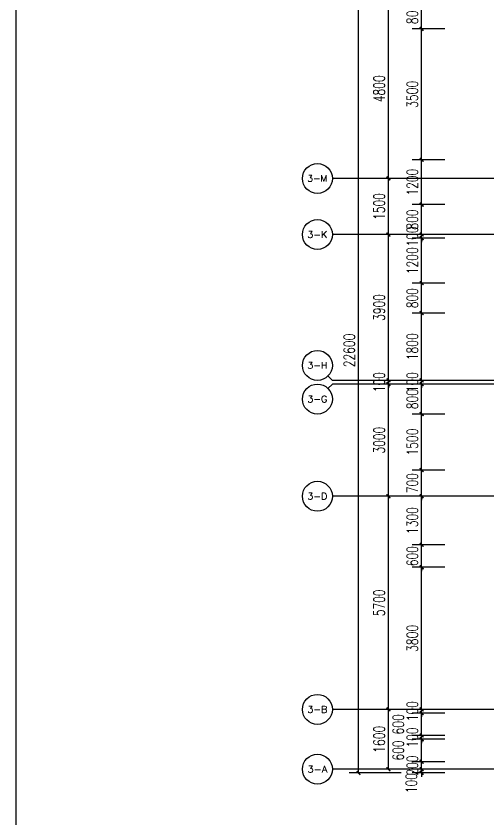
# Model space of a CAD drawing. Extents: x -129588 to 17450, y 1144 to 109436.
# Drawn here: x -57443 to -44830, y 12868 to 34342 of the extents above; entities that cross this region are included whole.
import ezdxf
from ezdxf.enums import TextEntityAlignment as Align

# ---------------------------------------------------------------- set-up
doc = ezdxf.new("R2010")
doc.units = 0
doc.header["$LTSCALE"] = 1000
doc.header["$MEASUREMENT"] = 0
for name, color, linetype in [('A-第三道尺寸线', 105, 'Continuous'), ('AXIS', 3, 'Continuous'), ('AXIS_TEXT', 7, 'Continuous'), ('DOTE', 16, 'Continuous')]:
    doc.layers.add(name, color=color, linetype=linetype)
doc.styles.add('_TCH_AXIS', font='COMPLEX', dxfattribs={"bigfont": 'GBCBIG'})
doc.styles.add('_TCH_DIM_T3', font='SIMPLEX.shx', dxfattribs={"width": 0.705882, "bigfont": 'GBCBIG.shx'})
doc.styles.add('COMPLEX', font='COMPLEX')
doc.dimstyles.new('_TCH_ARCH&&100', dxfattribs={"dimtxt": 297.5, "dimasz": 100, "dimexe": 250, "dimexo": 300, "dimgap": 100, "dimtad": 1, "dimdec": 0, "dimzin": 0, "dimdsep": 46, "dimtxsty": '_TCH_DIM_T3', "dimblk": 'ARCHTICK', "dimcen": 0.09, "dimclrt": 7, "dimazin": 2, "dimtfac": 1, "dimtdec": 0, "dimtix": 1, "dimtmove": 2, "dimatfit": 3, "dimfxl": 0, "dimtolj": 1, "dimtzin": 0, "dimarcsym": 0})

# ---------------------------------------------------------------- blocks, each defined once
blk = doc.blocks.new('zhouxianssceng0329')
at = {"layer": 'DOTE'}
for p, q in [((5501, 148798), (-44989, 148798)), ((-20014, 147298), (-44989, 147298)), ((-3314, 143398), (-44989, 143398)), ((5501, 143298), (-44989, 143298)), ((5501, 140298), (-44989, 140298)), ((5501, 134598), (-44989, 134598)), ((5501, 132998), (-44989, 132998))]:
    blk.add_line(p, q, dxfattribs=at)
blk = doc.blocks.new('_ArchTick')
at = {"color": 0, "linetype": 'ByBlock', "const_width": 0.4}
blk.add_lwpolyline([(-0.5, -0.5), (0.5, 0.5)], dxfattribs=at)
blk = doc.blocks.new('*D522')
at = {"layer": 'A-第三道尺寸线', "color": 0, "lineweight": -2, "transparency": 16777216}
for p, q in [((-45984, 34798), (-46852, 34798)), ((-46602, 33998), (-46602, 34798)), ((-45984, 33998), (-46852, 33998))]:
    blk.add_line(p, q, dxfattribs=at)
at = {"layer": 'Defpoints', "color": 0, "transparency": 16777216}
for p in [(-46602, 34798), (-45684, 34798), (-45684, 33998)]:
    blk.add_point(p, dxfattribs=at)
at = {"layer": 'A-第三道尺寸线', "color": 0, "lineweight": -2, "transparency": 16777216, "xscale": 100, "yscale": 100, "zscale": 100}
for p, rotation in [((-46602, 34798), 90), ((-46602, 33998), 270)]:
    blk.add_blockref('_ArchTick', p, dxfattribs=dict(at, rotation=rotation))
at = {"layer": 'A-第三道尺寸线', "color": 7, "transparency": 16777216, "insert": (-46851, 34398), "char_height": 297.5, "attachment_point": 5, "rotation": 90, "style": '_TCH_DIM_T3'}
blk.add_mtext('\\A1;800', dxfattribs=at)
blk = doc.blocks.new('*D523')
at = {"layer": 'A-第三道尺寸线', "color": 0, "lineweight": -2, "transparency": 16777216}
for p, q in [((-45984, 33998), (-46852, 33998)), ((-46602, 30498), (-46602, 33998)), ((-45984, 30498), (-46852, 30498))]:
    blk.add_line(p, q, dxfattribs=at)
at = {"layer": 'Defpoints', "color": 0, "transparency": 16777216}
for p in [(-46602, 33998), (-45684, 33998), (-45684, 30498)]:
    blk.add_point(p, dxfattribs=at)
at = {"layer": 'A-第三道尺寸线', "color": 0, "lineweight": -2, "transparency": 16777216, "xscale": 100, "yscale": 100, "zscale": 100}
for p, rotation in [((-46602, 33998), 90), ((-46602, 30498), 270)]:
    blk.add_blockref('_ArchTick', p, dxfattribs=dict(at, rotation=rotation))
at = {"layer": 'A-第三道尺寸线', "color": 7, "transparency": 16777216, "insert": (-46851, 32248), "char_height": 297.5, "attachment_point": 5, "rotation": 90, "style": '_TCH_DIM_T3'}
blk.add_mtext('\\A1;3500', dxfattribs=at)
blk = doc.blocks.new('*D524')
at = {"layer": 'A-第三道尺寸线', "color": 0, "lineweight": -2, "transparency": 16777216}
for p, q in [((-45984, 30498), (-46852, 30498)), ((-46602, 29298), (-46602, 30498)), ((-45984, 29298), (-46852, 29298))]:
    blk.add_line(p, q, dxfattribs=at)
at = {"layer": 'Defpoints', "color": 0, "transparency": 16777216}
for p in [(-46602, 30498), (-45684, 30498), (-45684, 29298)]:
    blk.add_point(p, dxfattribs=at)
at = {"layer": 'A-第三道尺寸线', "color": 0, "lineweight": -2, "transparency": 16777216, "xscale": 100, "yscale": 100, "zscale": 100}
for p, rotation in [((-46602, 30498), 90), ((-46602, 29298), 270)]:
    blk.add_blockref('_ArchTick', p, dxfattribs=dict(at, rotation=rotation))
at = {"layer": 'A-第三道尺寸线', "color": 7, "transparency": 16777216, "insert": (-46851, 29898), "char_height": 297.5, "attachment_point": 5, "rotation": 90, "style": '_TCH_DIM_T3'}
blk.add_mtext('\\A1;1200', dxfattribs=at)
blk = doc.blocks.new('*D525')
at = {"layer": 'A-第三道尺寸线', "color": 0, "lineweight": -2, "transparency": 16777216}
for p, q in [((-45984, 29298), (-46852, 29298)), ((-46602, 28498), (-46602, 29298)), ((-45984, 28498), (-46852, 28498))]:
    blk.add_line(p, q, dxfattribs=at)
at = {"layer": 'Defpoints', "color": 0, "transparency": 16777216}
for p in [(-46602, 29298), (-45684, 29298), (-45684, 28498)]:
    blk.add_point(p, dxfattribs=at)
at = {"layer": 'A-第三道尺寸线', "color": 0, "lineweight": -2, "transparency": 16777216, "xscale": 100, "yscale": 100, "zscale": 100}
for p, rotation in [((-46602, 29298), 90), ((-46602, 28498), 270)]:
    blk.add_blockref('_ArchTick', p, dxfattribs=dict(at, rotation=rotation))
at = {"layer": 'A-第三道尺寸线', "color": 7, "transparency": 16777216, "insert": (-46851, 28898), "char_height": 297.5, "attachment_point": 5, "rotation": 90, "style": '_TCH_DIM_T3'}
blk.add_mtext('\\A1;800', dxfattribs=at)
blk = doc.blocks.new('*D526')
at = {"layer": 'A-第三道尺寸线', "color": 0, "lineweight": -2, "transparency": 16777216}
for p, q in [((-46602, 28498), (-46602, 28598)), ((-45984, 28498), (-46852, 28498)), ((-45984, 28398), (-46852, 28398)), ((-46602, 28398), (-46602, 28498)), ((-46602, 28398), (-46602, 28298))]:
    blk.add_line(p, q, dxfattribs=at)
at = {"layer": 'Defpoints', "color": 0, "transparency": 16777216}
for p in [(-46602, 28498), (-45684, 28498), (-45684, 28398)]:
    blk.add_point(p, dxfattribs=at)
at = {"layer": 'A-第三道尺寸线', "color": 0, "lineweight": -2, "transparency": 16777216, "xscale": 100, "yscale": 100, "zscale": 100}
for p, rotation in [((-46602, 28498), 270), ((-46602, 28398), 90)]:
    blk.add_blockref('_ArchTick', p, dxfattribs=dict(at, rotation=rotation))
at = {"layer": 'A-第三道尺寸线', "color": 7, "transparency": 16777216, "insert": (-46851, 28448), "char_height": 297.5, "attachment_point": 5, "rotation": 90, "style": '_TCH_DIM_T3'}
blk.add_mtext('\\A1;100', dxfattribs=at)
blk = doc.blocks.new('*D527')
at = {"layer": 'A-第三道尺寸线', "color": 0, "lineweight": -2, "transparency": 16777216}
for p, q in [((-45984, 28398), (-46852, 28398)), ((-46602, 27198), (-46602, 28398)), ((-45984, 27198), (-46852, 27198))]:
    blk.add_line(p, q, dxfattribs=at)
at = {"layer": 'Defpoints', "color": 0, "transparency": 16777216}
for p in [(-46602, 28398), (-45684, 28398), (-45684, 27198)]:
    blk.add_point(p, dxfattribs=at)
at = {"layer": 'A-第三道尺寸线', "color": 0, "lineweight": -2, "transparency": 16777216, "xscale": 100, "yscale": 100, "zscale": 100}
for p, rotation in [((-46602, 28398), 90), ((-46602, 27198), 270)]:
    blk.add_blockref('_ArchTick', p, dxfattribs=dict(at, rotation=rotation))
at = {"layer": 'A-第三道尺寸线', "color": 7, "transparency": 16777216, "insert": (-46851, 27798), "char_height": 297.5, "attachment_point": 5, "rotation": 90, "style": '_TCH_DIM_T3'}
blk.add_mtext('\\A1;1200', dxfattribs=at)
blk = doc.blocks.new('*D528')
at = {"layer": 'A-第三道尺寸线', "color": 0, "lineweight": -2, "transparency": 16777216}
for p, q in [((-45984, 27198), (-46852, 27198)), ((-46602, 26398), (-46602, 27198)), ((-45984, 26398), (-46852, 26398))]:
    blk.add_line(p, q, dxfattribs=at)
at = {"layer": 'Defpoints', "color": 0, "transparency": 16777216}
for p in [(-46602, 27198), (-45684, 27198), (-45684, 26398)]:
    blk.add_point(p, dxfattribs=at)
at = {"layer": 'A-第三道尺寸线', "color": 0, "lineweight": -2, "transparency": 16777216, "xscale": 100, "yscale": 100, "zscale": 100}
for p, rotation in [((-46602, 27198), 90), ((-46602, 26398), 270)]:
    blk.add_blockref('_ArchTick', p, dxfattribs=dict(at, rotation=rotation))
at = {"layer": 'A-第三道尺寸线', "color": 7, "transparency": 16777216, "insert": (-46851, 26798), "char_height": 297.5, "attachment_point": 5, "rotation": 90, "style": '_TCH_DIM_T3'}
blk.add_mtext('\\A1;800', dxfattribs=at)
blk = doc.blocks.new('*D529')
at = {"layer": 'A-第三道尺寸线', "color": 0, "lineweight": -2, "transparency": 16777216}
for p, q in [((-45984, 26398), (-46852, 26398)), ((-46602, 24598), (-46602, 26398)), ((-45984, 24598), (-46852, 24598))]:
    blk.add_line(p, q, dxfattribs=at)
at = {"layer": 'Defpoints', "color": 0, "transparency": 16777216}
for p in [(-46602, 26398), (-45684, 26398), (-45684, 24598)]:
    blk.add_point(p, dxfattribs=at)
at = {"layer": 'A-第三道尺寸线', "color": 0, "lineweight": -2, "transparency": 16777216, "xscale": 100, "yscale": 100, "zscale": 100}
for p, rotation in [((-46602, 26398), 90), ((-46602, 24598), 270)]:
    blk.add_blockref('_ArchTick', p, dxfattribs=dict(at, rotation=rotation))
at = {"layer": 'A-第三道尺寸线', "color": 7, "transparency": 16777216, "insert": (-46851, 25498), "char_height": 297.5, "attachment_point": 5, "rotation": 90, "style": '_TCH_DIM_T3'}
blk.add_mtext('\\A1;1800', dxfattribs=at)
blk = doc.blocks.new('*D530')
at = {"layer": 'A-第三道尺寸线', "color": 0, "lineweight": -2, "transparency": 16777216}
for p, q in [((-46602, 24598), (-46602, 24698)), ((-45984, 24598), (-46852, 24598)), ((-45984, 24498), (-46852, 24498)), ((-46602, 24498), (-46602, 24598)), ((-46602, 24498), (-46602, 24398))]:
    blk.add_line(p, q, dxfattribs=at)
at = {"layer": 'Defpoints', "color": 0, "transparency": 16777216}
for p in [(-46602, 24598), (-45684, 24598), (-45684, 24498)]:
    blk.add_point(p, dxfattribs=at)
at = {"layer": 'A-第三道尺寸线', "color": 0, "lineweight": -2, "transparency": 16777216, "xscale": 100, "yscale": 100, "zscale": 100}
for p, rotation in [((-46602, 24598), 270), ((-46602, 24498), 90)]:
    blk.add_blockref('_ArchTick', p, dxfattribs=dict(at, rotation=rotation))
at = {"layer": 'A-第三道尺寸线', "color": 7, "transparency": 16777216, "insert": (-46851, 24548), "char_height": 297.5, "attachment_point": 5, "rotation": 90, "style": '_TCH_DIM_T3'}
blk.add_mtext('\\A1;100', dxfattribs=at)
blk = doc.blocks.new('*D531')
at = {"layer": 'A-第三道尺寸线', "color": 0, "lineweight": -2, "transparency": 16777216}
for p, q in [((-45984, 24498), (-46852, 24498)), ((-46602, 23698), (-46602, 24498)), ((-45984, 23698), (-46852, 23698))]:
    blk.add_line(p, q, dxfattribs=at)
at = {"layer": 'Defpoints', "color": 0, "transparency": 16777216}
for p in [(-46602, 24498), (-45684, 24498), (-45684, 23698)]:
    blk.add_point(p, dxfattribs=at)
at = {"layer": 'A-第三道尺寸线', "color": 0, "lineweight": -2, "transparency": 16777216, "xscale": 100, "yscale": 100, "zscale": 100}
for p, rotation in [((-46602, 24498), 90), ((-46602, 23698), 270)]:
    blk.add_blockref('_ArchTick', p, dxfattribs=dict(at, rotation=rotation))
at = {"layer": 'A-第三道尺寸线', "color": 7, "transparency": 16777216, "insert": (-46851, 24098), "char_height": 297.5, "attachment_point": 5, "rotation": 90, "style": '_TCH_DIM_T3'}
blk.add_mtext('\\A1;800', dxfattribs=at)
blk = doc.blocks.new('*D532')
at = {"layer": 'A-第三道尺寸线', "color": 0, "lineweight": -2, "transparency": 16777216}
for p, q in [((-45984, 23698), (-46852, 23698)), ((-46602, 22198), (-46602, 23698)), ((-45984, 22198), (-46852, 22198))]:
    blk.add_line(p, q, dxfattribs=at)
at = {"layer": 'Defpoints', "color": 0, "transparency": 16777216}
for p in [(-46602, 23698), (-45684, 23698), (-45684, 22198)]:
    blk.add_point(p, dxfattribs=at)
at = {"layer": 'A-第三道尺寸线', "color": 0, "lineweight": -2, "transparency": 16777216, "xscale": 100, "yscale": 100, "zscale": 100}
for p, rotation in [((-46602, 23698), 90), ((-46602, 22198), 270)]:
    blk.add_blockref('_ArchTick', p, dxfattribs=dict(at, rotation=rotation))
at = {"layer": 'A-第三道尺寸线', "color": 7, "transparency": 16777216, "insert": (-46851, 22948), "char_height": 297.5, "attachment_point": 5, "rotation": 90, "style": '_TCH_DIM_T3'}
blk.add_mtext('\\A1;1500', dxfattribs=at)
blk = doc.blocks.new('*D533')
at = {"layer": 'A-第三道尺寸线', "color": 0, "lineweight": -2, "transparency": 16777216}
for p, q in [((-45984, 22198), (-46852, 22198)), ((-46602, 22198), (-46602, 22298)), ((-46602, 21498), (-46602, 22198)), ((-45984, 21498), (-46852, 21498)), ((-46602, 21498), (-46602, 21398))]:
    blk.add_line(p, q, dxfattribs=at)
at = {"layer": 'Defpoints', "color": 0, "transparency": 16777216}
for p in [(-46602, 22198), (-45684, 22198), (-45684, 21498)]:
    blk.add_point(p, dxfattribs=at)
at = {"layer": 'A-第三道尺寸线', "color": 0, "lineweight": -2, "transparency": 16777216, "xscale": 100, "yscale": 100, "zscale": 100}
for p, rotation in [((-46602, 22198), 270), ((-46602, 21498), 90)]:
    blk.add_blockref('_ArchTick', p, dxfattribs=dict(at, rotation=rotation))
at = {"layer": 'A-第三道尺寸线', "color": 7, "transparency": 16777216, "insert": (-46851, 21848), "char_height": 297.5, "attachment_point": 5, "rotation": 90, "style": '_TCH_DIM_T3'}
blk.add_mtext('\\A1;700', dxfattribs=at)
blk = doc.blocks.new('*D534')
at = {"layer": 'A-第三道尺寸线', "color": 0, "lineweight": -2, "transparency": 16777216}
for p, q in [((-45984, 21498), (-46852, 21498)), ((-46602, 20198), (-46602, 21498)), ((-45984, 20198), (-46852, 20198))]:
    blk.add_line(p, q, dxfattribs=at)
at = {"layer": 'Defpoints', "color": 0, "transparency": 16777216}
for p in [(-46602, 21498), (-45684, 21498), (-45684, 20198)]:
    blk.add_point(p, dxfattribs=at)
at = {"layer": 'A-第三道尺寸线', "color": 0, "lineweight": -2, "transparency": 16777216, "xscale": 100, "yscale": 100, "zscale": 100}
for p, rotation in [((-46602, 21498), 90), ((-46602, 20198), 270)]:
    blk.add_blockref('_ArchTick', p, dxfattribs=dict(at, rotation=rotation))
at = {"layer": 'A-第三道尺寸线', "color": 7, "transparency": 16777216, "insert": (-46851, 20848), "char_height": 297.5, "attachment_point": 5, "rotation": 90, "style": '_TCH_DIM_T3'}
blk.add_mtext('\\A1;1300', dxfattribs=at)
blk = doc.blocks.new('*D535')
at = {"layer": 'A-第三道尺寸线', "color": 0, "lineweight": -2, "transparency": 16777216}
for p, q in [((-45984, 20198), (-46852, 20198)), ((-46602, 20198), (-46602, 20298)), ((-46602, 19598), (-46602, 20198)), ((-45984, 19598), (-46852, 19598)), ((-46602, 19598), (-46602, 19498))]:
    blk.add_line(p, q, dxfattribs=at)
at = {"layer": 'Defpoints', "color": 0, "transparency": 16777216}
for p in [(-46602, 20198), (-45684, 20198), (-45684, 19598)]:
    blk.add_point(p, dxfattribs=at)
at = {"layer": 'A-第三道尺寸线', "color": 0, "lineweight": -2, "transparency": 16777216, "xscale": 100, "yscale": 100, "zscale": 100}
for p, rotation in [((-46602, 20198), 270), ((-46602, 19598), 90)]:
    blk.add_blockref('_ArchTick', p, dxfattribs=dict(at, rotation=rotation))
at = {"layer": 'A-第三道尺寸线', "color": 7, "transparency": 16777216, "insert": (-46851, 19898), "char_height": 297.5, "attachment_point": 5, "rotation": 90, "style": '_TCH_DIM_T3'}
blk.add_mtext('\\A1;600', dxfattribs=at)
blk = doc.blocks.new('*D536')
at = {"layer": 'A-第三道尺寸线', "color": 0, "lineweight": -2, "transparency": 16777216}
for p, q in [((-45984, 19598), (-46852, 19598)), ((-46602, 15798), (-46602, 19598)), ((-45984, 15798), (-46852, 15798))]:
    blk.add_line(p, q, dxfattribs=at)
at = {"layer": 'Defpoints', "color": 0, "transparency": 16777216}
for p in [(-46602, 19598), (-45684, 19598), (-45684, 15798)]:
    blk.add_point(p, dxfattribs=at)
at = {"layer": 'A-第三道尺寸线', "color": 0, "lineweight": -2, "transparency": 16777216, "xscale": 100, "yscale": 100, "zscale": 100}
for p, rotation in [((-46602, 19598), 90), ((-46602, 15798), 270)]:
    blk.add_blockref('_ArchTick', p, dxfattribs=dict(at, rotation=rotation))
at = {"layer": 'A-第三道尺寸线', "color": 7, "transparency": 16777216, "insert": (-46851, 17698), "char_height": 297.5, "attachment_point": 5, "rotation": 90, "style": '_TCH_DIM_T3'}
blk.add_mtext('\\A1;3800', dxfattribs=at)
blk = doc.blocks.new('*D537')
at = {"layer": 'A-第三道尺寸线', "color": 0, "lineweight": -2, "transparency": 16777216}
for p, q in [((-46602, 15798), (-46602, 15898)), ((-45984, 15798), (-46852, 15798)), ((-45984, 15698), (-46852, 15698)), ((-46602, 15698), (-46602, 15798)), ((-46602, 15698), (-46602, 15598))]:
    blk.add_line(p, q, dxfattribs=at)
at = {"layer": 'Defpoints', "color": 0, "transparency": 16777216}
for p in [(-46602, 15798), (-45684, 15798), (-45684, 15698)]:
    blk.add_point(p, dxfattribs=at)
at = {"layer": 'A-第三道尺寸线', "color": 0, "lineweight": -2, "transparency": 16777216, "xscale": 100, "yscale": 100, "zscale": 100}
for p, rotation in [((-46602, 15798), 270), ((-46602, 15698), 90)]:
    blk.add_blockref('_ArchTick', p, dxfattribs=dict(at, rotation=rotation))
at = {"layer": 'A-第三道尺寸线', "color": 7, "transparency": 16777216, "insert": (-46851, 15748), "char_height": 297.5, "attachment_point": 5, "rotation": 90, "style": '_TCH_DIM_T3'}
blk.add_mtext('\\A1;100', dxfattribs=at)
blk = doc.blocks.new('*D538')
at = {"layer": 'A-第三道尺寸线', "color": 0, "lineweight": -2, "transparency": 16777216}
for p, q in [((-45984, 15698), (-46852, 15698)), ((-46602, 15098), (-46602, 15698)), ((-45984, 15098), (-46852, 15098))]:
    blk.add_line(p, q, dxfattribs=at)
at = {"layer": 'Defpoints', "color": 0, "transparency": 16777216}
for p in [(-46602, 15698), (-45684, 15698), (-45684, 15098)]:
    blk.add_point(p, dxfattribs=at)
at = {"layer": 'A-第三道尺寸线', "color": 0, "lineweight": -2, "transparency": 16777216, "xscale": 100, "yscale": 100, "zscale": 100}
for p, rotation in [((-46602, 15698), 90), ((-46602, 15098), 270)]:
    blk.add_blockref('_ArchTick', p, dxfattribs=dict(at, rotation=rotation))
at = {"layer": 'A-第三道尺寸线', "color": 7, "transparency": 16777216, "insert": (-47227, 15398), "char_height": 297.5, "attachment_point": 5, "rotation": 90, "style": '_TCH_DIM_T3'}
blk.add_mtext('\\A1;600', dxfattribs=at)
blk = doc.blocks.new('*D539')
at = {"layer": 'A-第三道尺寸线', "color": 0, "lineweight": -2, "transparency": 16777216}
for p, q in [((-45984, 15098), (-46852, 15098)), ((-46602, 15098), (-46602, 15198)), ((-46602, 14998), (-46602, 15098)), ((-45984, 14998), (-46852, 14998)), ((-46602, 14998), (-46602, 14898))]:
    blk.add_line(p, q, dxfattribs=at)
at = {"layer": 'Defpoints', "color": 0, "transparency": 16777216}
for p in [(-46602, 15098), (-45684, 15098), (-45684, 14998)]:
    blk.add_point(p, dxfattribs=at)
at = {"layer": 'A-第三道尺寸线', "color": 0, "lineweight": -2, "transparency": 16777216, "xscale": 100, "yscale": 100, "zscale": 100}
for p, rotation in [((-46602, 15098), 270), ((-46602, 14998), 90)]:
    blk.add_blockref('_ArchTick', p, dxfattribs=dict(at, rotation=rotation))
at = {"layer": 'A-第三道尺寸线', "color": 7, "transparency": 16777216, "insert": (-46851, 15048), "char_height": 297.5, "attachment_point": 5, "rotation": 90, "style": '_TCH_DIM_T3'}
blk.add_mtext('\\A1;100', dxfattribs=at)
blk = doc.blocks.new('*D540')
at = {"layer": 'A-第三道尺寸线', "color": 0, "lineweight": -2, "transparency": 16777216}
for p, q in [((-45984, 14998), (-46852, 14998)), ((-46602, 14398), (-46602, 14998)), ((-45984, 14398), (-46852, 14398))]:
    blk.add_line(p, q, dxfattribs=at)
at = {"layer": 'Defpoints', "color": 0, "transparency": 16777216}
for p in [(-46602, 14998), (-45684, 14998), (-45684, 14398)]:
    blk.add_point(p, dxfattribs=at)
at = {"layer": 'A-第三道尺寸线', "color": 0, "lineweight": -2, "transparency": 16777216, "xscale": 100, "yscale": 100, "zscale": 100}
for p, rotation in [((-46602, 14998), 90), ((-46602, 14398), 270)]:
    blk.add_blockref('_ArchTick', p, dxfattribs=dict(at, rotation=rotation))
at = {"layer": 'A-第三道尺寸线', "color": 7, "transparency": 16777216, "insert": (-47227, 14698), "char_height": 297.5, "attachment_point": 5, "rotation": 90, "style": '_TCH_DIM_T3'}
blk.add_mtext('\\A1;600', dxfattribs=at)
blk = doc.blocks.new('*D541')
at = {"layer": 'A-第三道尺寸线', "color": 0, "lineweight": -2, "transparency": 16777216}
for p, q in [((-45984, 14398), (-46852, 14398)), ((-46602, 14398), (-46602, 14498)), ((-46602, 14198), (-46602, 14398)), ((-45984, 14198), (-46852, 14198)), ((-46602, 14198), (-46602, 14098))]:
    blk.add_line(p, q, dxfattribs=at)
at = {"layer": 'Defpoints', "color": 0, "transparency": 16777216}
for p in [(-46602, 14398), (-45684, 14398), (-45684, 14198)]:
    blk.add_point(p, dxfattribs=at)
at = {"layer": 'A-第三道尺寸线', "color": 0, "lineweight": -2, "transparency": 16777216, "xscale": 100, "yscale": 100, "zscale": 100}
for p, rotation in [((-46602, 14398), 270), ((-46602, 14198), 90)]:
    blk.add_blockref('_ArchTick', p, dxfattribs=dict(at, rotation=rotation))
at = {"layer": 'A-第三道尺寸线', "color": 7, "transparency": 16777216, "insert": (-46851, 14298), "char_height": 297.5, "attachment_point": 5, "rotation": 90, "style": '_TCH_DIM_T3'}
blk.add_mtext('\\A1;200', dxfattribs=at)
blk = doc.blocks.new('*D542')
at = {"layer": 'A-第三道尺寸线', "color": 0, "lineweight": -2, "transparency": 16777216}
for p, q in [((-45984, 14198), (-46852, 14198)), ((-46602, 14198), (-46602, 14298)), ((-46602, 14098), (-46602, 14198)), ((-45984, 14098), (-46852, 14098)), ((-46602, 14098), (-46602, 13998))]:
    blk.add_line(p, q, dxfattribs=at)
at = {"layer": 'Defpoints', "color": 0, "transparency": 16777216}
for p in [(-46602, 14198), (-45684, 14198), (-45684, 14098)]:
    blk.add_point(p, dxfattribs=at)
at = {"layer": 'A-第三道尺寸线', "color": 0, "lineweight": -2, "transparency": 16777216, "xscale": 100, "yscale": 100, "zscale": 100}
for p, rotation in [((-46602, 14198), 270), ((-46602, 14098), 90)]:
    blk.add_blockref('_ArchTick', p, dxfattribs=dict(at, rotation=rotation))
at = {"layer": 'A-第三道尺寸线', "color": 7, "transparency": 16777216, "insert": (-46877, 13823), "char_height": 297.5, "attachment_point": 5, "rotation": 90, "style": '_TCH_DIM_T3'}
blk.add_mtext('\\A1;100', dxfattribs=at)
blk = doc.blocks.new('*D913')
at = {"layer": 'AXIS', "color": 0, "lineweight": -2, "transparency": 16777216}
for p, q in [((-45289, 15798), (-47739, 15798)), ((-47489, 14198), (-47489, 15798)), ((-45289, 14198), (-47739, 14198))]:
    blk.add_line(p, q, dxfattribs=at)
at = {"layer": 'Defpoints', "color": 0, "transparency": 16777216}
for p in [(-47489, 15798), (-44989, 15798), (-44989, 14198)]:
    blk.add_point(p, dxfattribs=at)
at = {"layer": 'AXIS', "color": 0, "lineweight": -2, "transparency": 16777216, "xscale": 100, "yscale": 100, "zscale": 100}
for p, rotation in [((-47489, 15798), 90), ((-47489, 14198), 270)]:
    blk.add_blockref('_ArchTick', p, dxfattribs=dict(at, rotation=rotation))
at = {"layer": 'AXIS', "color": 7, "transparency": 16777216, "insert": (-47737, 14998), "char_height": 297.5, "attachment_point": 5, "rotation": 90, "style": '_TCH_DIM_T3'}
blk.add_mtext('\\A1;1600', dxfattribs=at)
blk = doc.blocks.new('*D914')
at = {"layer": 'AXIS', "color": 0, "lineweight": -2, "transparency": 16777216}
for p, q in [((-45289, 21498), (-47739, 21498)), ((-47489, 15798), (-47489, 21498)), ((-45289, 15798), (-47739, 15798))]:
    blk.add_line(p, q, dxfattribs=at)
at = {"layer": 'Defpoints', "color": 0, "transparency": 16777216}
for p in [(-47489, 21498), (-44989, 21498), (-44989, 15798)]:
    blk.add_point(p, dxfattribs=at)
at = {"layer": 'AXIS', "color": 0, "lineweight": -2, "transparency": 16777216, "xscale": 100, "yscale": 100, "zscale": 100}
for p, rotation in [((-47489, 21498), 90), ((-47489, 15798), 270)]:
    blk.add_blockref('_ArchTick', p, dxfattribs=dict(at, rotation=rotation))
at = {"layer": 'AXIS', "color": 7, "transparency": 16777216, "insert": (-47737, 18648), "char_height": 297.5, "attachment_point": 5, "rotation": 90, "style": '_TCH_DIM_T3'}
blk.add_mtext('\\A1;5700', dxfattribs=at)
blk = doc.blocks.new('*D915')
at = {"layer": 'AXIS', "color": 0, "lineweight": -2, "transparency": 16777216}
for p, q in [((-45289, 24498), (-47739, 24498)), ((-47489, 21498), (-47489, 24498)), ((-45289, 21498), (-47739, 21498))]:
    blk.add_line(p, q, dxfattribs=at)
at = {"layer": 'Defpoints', "color": 0, "transparency": 16777216}
for p in [(-47489, 24498), (-44989, 24498), (-44989, 21498)]:
    blk.add_point(p, dxfattribs=at)
at = {"layer": 'AXIS', "color": 0, "lineweight": -2, "transparency": 16777216, "xscale": 100, "yscale": 100, "zscale": 100}
for p, rotation in [((-47489, 24498), 90), ((-47489, 21498), 270)]:
    blk.add_blockref('_ArchTick', p, dxfattribs=dict(at, rotation=rotation))
at = {"layer": 'AXIS', "color": 7, "transparency": 16777216, "insert": (-47737, 22998), "char_height": 297.5, "attachment_point": 5, "rotation": 90, "style": '_TCH_DIM_T3'}
blk.add_mtext('\\A1;3000', dxfattribs=at)
blk = doc.blocks.new('*D916')
at = {"layer": 'AXIS', "color": 0, "lineweight": -2, "transparency": 16777216}
for p, q in [((-47489, 24598), (-47489, 24698)), ((-45289, 24598), (-47739, 24598)), ((-45289, 24498), (-47739, 24498)), ((-47489, 24498), (-47489, 24598)), ((-47489, 24498), (-47489, 24398))]:
    blk.add_line(p, q, dxfattribs=at)
at = {"layer": 'Defpoints', "color": 0, "transparency": 16777216}
for p in [(-47489, 24598), (-44989, 24598), (-44989, 24498)]:
    blk.add_point(p, dxfattribs=at)
at = {"layer": 'AXIS', "color": 0, "lineweight": -2, "transparency": 16777216, "xscale": 100, "yscale": 100, "zscale": 100}
for p, rotation in [((-47489, 24598), 270), ((-47489, 24498), 90)]:
    blk.add_blockref('_ArchTick', p, dxfattribs=dict(at, rotation=rotation))
at = {"layer": 'AXIS', "color": 7, "transparency": 16777216, "insert": (-47737, 24548), "char_height": 297.5, "attachment_point": 5, "rotation": 90, "style": '_TCH_DIM_T3'}
blk.add_mtext('\\A1;100', dxfattribs=at)
blk = doc.blocks.new('*D917')
at = {"layer": 'AXIS', "color": 0, "lineweight": -2, "transparency": 16777216}
for p, q in [((-45289, 28498), (-47739, 28498)), ((-47489, 24598), (-47489, 28498)), ((-45289, 24598), (-47739, 24598))]:
    blk.add_line(p, q, dxfattribs=at)
at = {"layer": 'Defpoints', "color": 0, "transparency": 16777216}
for p in [(-47489, 28498), (-44989, 28498), (-44989, 24598)]:
    blk.add_point(p, dxfattribs=at)
at = {"layer": 'AXIS', "color": 0, "lineweight": -2, "transparency": 16777216, "xscale": 100, "yscale": 100, "zscale": 100}
for p, rotation in [((-47489, 28498), 90), ((-47489, 24598), 270)]:
    blk.add_blockref('_ArchTick', p, dxfattribs=dict(at, rotation=rotation))
at = {"layer": 'AXIS', "color": 7, "transparency": 16777216, "insert": (-47737, 26548), "char_height": 297.5, "attachment_point": 5, "rotation": 90, "style": '_TCH_DIM_T3'}
blk.add_mtext('\\A1;3900', dxfattribs=at)
blk = doc.blocks.new('*D918')
at = {"layer": 'AXIS', "color": 0, "lineweight": -2, "transparency": 16777216}
for p, q in [((-45289, 29998), (-47739, 29998)), ((-47489, 28498), (-47489, 29998)), ((-45289, 28498), (-47739, 28498))]:
    blk.add_line(p, q, dxfattribs=at)
at = {"layer": 'Defpoints', "color": 0, "transparency": 16777216}
for p in [(-47489, 29998), (-44989, 29998), (-44989, 28498)]:
    blk.add_point(p, dxfattribs=at)
at = {"layer": 'AXIS', "color": 0, "lineweight": -2, "transparency": 16777216, "xscale": 100, "yscale": 100, "zscale": 100}
for p, rotation in [((-47489, 29998), 90), ((-47489, 28498), 270)]:
    blk.add_blockref('_ArchTick', p, dxfattribs=dict(at, rotation=rotation))
at = {"layer": 'AXIS', "color": 7, "transparency": 16777216, "insert": (-47737, 29248), "char_height": 297.5, "attachment_point": 5, "rotation": 90, "style": '_TCH_DIM_T3'}
blk.add_mtext('\\A1;1500', dxfattribs=at)
blk = doc.blocks.new('*D919')
at = {"layer": 'AXIS', "color": 0, "lineweight": -2, "transparency": 16777216}
for p, q in [((-45289, 34798), (-47739, 34798)), ((-47489, 29998), (-47489, 34798)), ((-45289, 29998), (-47739, 29998))]:
    blk.add_line(p, q, dxfattribs=at)
at = {"layer": 'Defpoints', "color": 0, "transparency": 16777216}
for p in [(-47489, 34798), (-44989, 34798), (-44989, 29998)]:
    blk.add_point(p, dxfattribs=at)
at = {"layer": 'AXIS', "color": 0, "lineweight": -2, "transparency": 16777216, "xscale": 100, "yscale": 100, "zscale": 100}
for p, rotation in [((-47489, 34798), 90), ((-47489, 29998), 270)]:
    blk.add_blockref('_ArchTick', p, dxfattribs=dict(at, rotation=rotation))
at = {"layer": 'AXIS', "color": 7, "transparency": 16777216, "insert": (-47737, 32398), "char_height": 297.5, "attachment_point": 5, "rotation": 90, "style": '_TCH_DIM_T3'}
blk.add_mtext('\\A1;4800', dxfattribs=at)
blk = doc.blocks.new('*D921')
at = {"layer": 'AXIS', "color": 0, "lineweight": -2, "transparency": 16777216}
for p, q in [((-47152, 36698), (-48539, 36698)), ((-48289, 14098), (-48289, 36698)), ((-47152, 14098), (-48539, 14098))]:
    blk.add_line(p, q, dxfattribs=at)
at = {"layer": 'Defpoints', "color": 0, "transparency": 16777216}
for p in [(-48289, 36698), (-46852, 36698), (-46852, 14098)]:
    blk.add_point(p, dxfattribs=at)
at = {"layer": 'AXIS', "color": 0, "lineweight": -2, "transparency": 16777216, "xscale": 100, "yscale": 100, "zscale": 100}
for p, rotation in [((-48289, 36698), 90), ((-48289, 14098), 270)]:
    blk.add_blockref('_ArchTick', p, dxfattribs=dict(at, rotation=rotation))
at = {"layer": 'AXIS', "color": 7, "transparency": 16777216, "insert": (-48537, 25398), "char_height": 297.5, "attachment_point": 5, "rotation": 90, "style": '_TCH_DIM_T3'}
blk.add_mtext('\\A1;22600', dxfattribs=at)
blk = doc.blocks.new('_AXISO')
blk.add_circle((0, 0), 0.5)
at = {"layer": 'AXIS_TEXT', "style": 'COMPLEX', "width": 1.041667}
blk.add_attdef('A', text='', height=0.56, dxfattribs=at).set_placement((-0.25, -0.28), (0.25, -0.28), align=Align.FIT)

msp = doc.modelspace()

# ---------------------------------------------------------------- linework, layer by layer
msp.add_lwpolyline([(-57443, 55290), (17450, 55290), (17450, 1144.5), (-57443, 1144.5)], close=True)
at = {"layer": 'AXIS'}
for p, q in [((-44988.6, 29998.2), (-48988.6, 29998.2)), ((-44988.6, 28498.2), (-48988.6, 28498.2)), ((-49105.7, 24715.4), (-48988.6, 24598.2)), ((-49105.7, 24381.1), (-48988.6, 24498.2)), ((-44988.6, 24598.2), (-48988.6, 24598.2)), ((-44988.6, 24498.2), (-48988.6, 24498.2)), ((-44988.6, 21498.2), (-48988.6, 21498.2)), ((-44988.6, 15798.2), (-48988.6, 15798.2)), ((-44988.6, 14198.2), (-48988.6, 14198.2))]:
    msp.add_line(p, q, dxfattribs=at)

# ---------------------------------------------------------------- block references
msp.add_blockref('zhouxianssceng0329', (0, -118800))
ref = msp.add_blockref('_AXISO', (-49388.6, 29998.2), dxfattribs=dict(at, xscale=800, yscale=800, zscale=800))
ref.add_attrib('A', '3-M', dxfattribs={"layer": 'AXIS_TEXT', "height": 169.79, "style": '_TCH_AXIS'}).set_placement((-49655.4, 29913.3), (-49121.8, 29913.3), align=Align.FIT)
ref = msp.add_blockref('_AXISO', (-49388.6, 28498.2), dxfattribs=dict(at, xscale=800, yscale=800, zscale=800))
ref.add_attrib('A', '3-K', dxfattribs={"layer": 'AXIS_TEXT', "height": 174.59, "style": '_TCH_AXIS'}).set_placement((-49654.6, 28410.9), (-49122.5, 28410.9), align=Align.FIT)
ref = msp.add_blockref('_AXISO', (-49388.6, 24998.2), dxfattribs=dict(at, xscale=800, yscale=800, zscale=800))
ref.add_attrib('A', '3-H', dxfattribs={"layer": 'AXIS_TEXT', "height": 172.16, "style": '_TCH_AXIS'}).set_placement((-49655, 24912.2), (-49122.1, 24912.2), align=Align.FIT)
ref = msp.add_blockref('_AXISO', (-49388.6, 24098.2), dxfattribs=dict(at, xscale=800, yscale=800, zscale=800))
ref.add_attrib('A', '3-G', dxfattribs={"layer": 'AXIS_TEXT', "height": 177.09, "style": '_TCH_AXIS'}).set_placement((-49654.2, 24009.7), (-49122.9, 24009.7), align=Align.FIT)
ref = msp.add_blockref('_AXISO', (-49388.6, 21498.2), dxfattribs=dict(at, xscale=800, yscale=800, zscale=800))
ref.add_attrib('A', '3-D', dxfattribs={"layer": 'AXIS_TEXT', "height": 179.65, "style": '_TCH_AXIS'}).set_placement((-49653.8, 21408.4), (-49123.4, 21408.4), align=Align.FIT)
ref = msp.add_blockref('_AXISO', (-49388.6, 15798.2), dxfattribs=dict(at, xscale=800, yscale=800, zscale=800))
ref.add_attrib('A', '3-B', dxfattribs={"layer": 'AXIS_TEXT', "height": 179.65, "style": '_TCH_AXIS'}).set_placement((-49653.8, 15708.4), (-49123.4, 15708.4), align=Align.FIT)
ref = msp.add_blockref('_AXISO', (-49388.6, 14198.2), dxfattribs=dict(at, xscale=800, yscale=800, zscale=800))
ref.add_attrib('A', '3-A', dxfattribs={"layer": 'AXIS_TEXT', "height": 177.09, "style": '_TCH_AXIS'}).set_placement((-49654.2, 14109.7), (-49122.9, 14109.7), align=Align.FIT)

# ---------------------------------------------------------------- dimensions: what is measured, and where the dimension line sits
at = {"layer": 'A-第三道尺寸线'}
for p1, p2, picture, middle in [((-45684.3, 33998.2), (-45684.3, 34798.2), '*D522', (-46851, 34398.2)), ((-45684.3, 30498.2), (-45684.3, 33998.2), '*D523', (-46851, 32248.2)), ((-45684.3, 29298.2), (-45684.3, 30498.2), '*D524', (-46851, 29898.2)), ((-45684.3, 28498.2), (-45684.3, 29298.2), '*D525', (-46851, 28898.2)), ((-45684.3, 28398.2), (-45684.3, 28498.2), '*D526', (-46851, 28448.2)), ((-45684.3, 27198.2), (-45684.3, 28398.2), '*D527', (-46851, 27798.2)), ((-45684.3, 26398.2), (-45684.3, 27198.2), '*D528', (-46851, 26798.2)), ((-45684.3, 24598.2), (-45684.3, 26398.2), '*D529', (-46851, 25498.2)), ((-45684.3, 24498.2), (-45684.3, 24598.2), '*D530', (-46851, 24548.2)), ((-45684.3, 23698.2), (-45684.3, 24498.2), '*D531', (-46851, 24098.2)), ((-45684.3, 22198.2), (-45684.3, 23698.2), '*D532', (-46851, 22948.2)), ((-45684.3, 21498.2), (-45684.3, 22198.2), '*D533', (-46851, 21848.2)), ((-45684.3, 20198.2), (-45684.3, 21498.2), '*D534', (-46851, 20848.2)), ((-45684.3, 19598.2), (-45684.3, 20198.2), '*D535', (-46851, 19898.2)), ((-45684.3, 15798.2), (-45684.3, 19598.2), '*D536', (-46851, 17698.2)), ((-45684.3, 15698.2), (-45684.3, 15798.2), '*D537', (-46851, 15748.2)), ((-45684.3, 14998.2), (-45684.3, 15098.2), '*D539', (-46851, 15048.2)), ((-45684.3, 14198.2), (-45684.3, 14398.2), '*D541', (-46851, 14298.2))]:
    dim = msp.add_aligned_dim(p1=p1, p2=p2, distance=917.9, dimstyle='_TCH_ARCH&&100', dxfattribs=at)
    dim.commit()
    dim.dimension.update_dxf_attribs({"geometry": picture, "text_midpoint": middle})
for base, p1, p2, picture, middle in [((-46602.2, 15698.2), (-45684.3, 15098.2), (-45684.3, 15698.2), '*D538', (-47227.2, 15398.2)), ((-46602.2, 14998.2), (-45684.3, 14398.2), (-45684.3, 14998.2), '*D540', (-47227.2, 14698.2)), ((-46602.2, 14198.2), (-45684.3, 14098.2), (-45684.3, 14198.2), '*D542', (-46877.2, 13823.2))]:
    dim = msp.add_linear_dim(base=base, p1=p1, p2=p2, angle=90, dimstyle='_TCH_ARCH&&100', dxfattribs=at)
    dim.commit()
    dim.dimension.update_dxf_attribs({"geometry": picture, "text_midpoint": middle, "dimtype": 129})
at = {"layer": 'AXIS'}
for p1, p2, distance, picture, middle in [((-46852.2, 14098.2), (-46852.2, 36698.2), 1436.3, '*D921', (-48537.3, 25398.2)), ((-44988.6, 29998.2), (-44988.6, 34798.2), 2500, '*D919', (-47737.3, 32398.2)), ((-44988.6, 28498.2), (-44988.6, 29998.2), 2500, '*D918', (-47737.3, 29248.2)), ((-44988.6, 24598.2), (-44988.6, 28498.2), 2500, '*D917', (-47737.3, 26548.2)), ((-44988.6, 24498.2), (-44988.6, 24598.2), 2500, '*D916', (-47737.3, 24548.2)), ((-44988.6, 21498.2), (-44988.6, 24498.2), 2500, '*D915', (-47737.3, 22998.2)), ((-44988.6, 15798.2), (-44988.6, 21498.2), 2500, '*D914', (-47737.3, 18648.2)), ((-44988.6, 14198.2), (-44988.6, 15798.2), 2500, '*D913', (-47737.3, 14998.2))]:
    dim = msp.add_aligned_dim(p1=p1, p2=p2, distance=distance, dimstyle='_TCH_ARCH&&100', dxfattribs=at)
    dim.commit()
    dim.dimension.update_dxf_attribs({"geometry": picture, "text_midpoint": middle})

doc.saveas('drawing.dxf')
